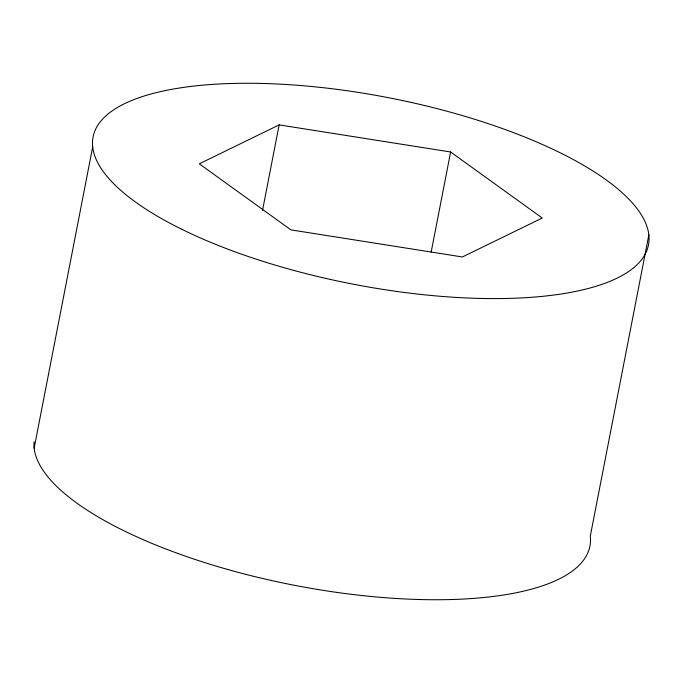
<?xml version="1.0" encoding="UTF-8"?>
<svg xmlns="http://www.w3.org/2000/svg" width="683" height="683" viewBox="0 0 683 683"><rect width="100%" height="100%" fill="white"/><g stroke="black" fill="none" stroke-linecap="round" stroke-linejoin="round"><path stroke-width="1.02" d="M34.15 448.125L92.683 146.982M262.511 210.449L279.142 124.887L450.626 151.985L542.251 218.031L462.391 256.97L290.915 229.872L199.291 163.826L279.142 124.887M431.152 252.155L450.626 151.985M648.85 234.875L590.317 536.018A282.907 94.903 11 0 1 314.189 588.883A282.907 94.903 11 0 1 34.022 441.816M181.926 229.351A282.907 94.903 11 0 0 642.225 258.814A282.907 94.903 11 0 0 288.149 84.615A282.907 94.903 11 0 0 181.926 229.351"/></g></svg>
